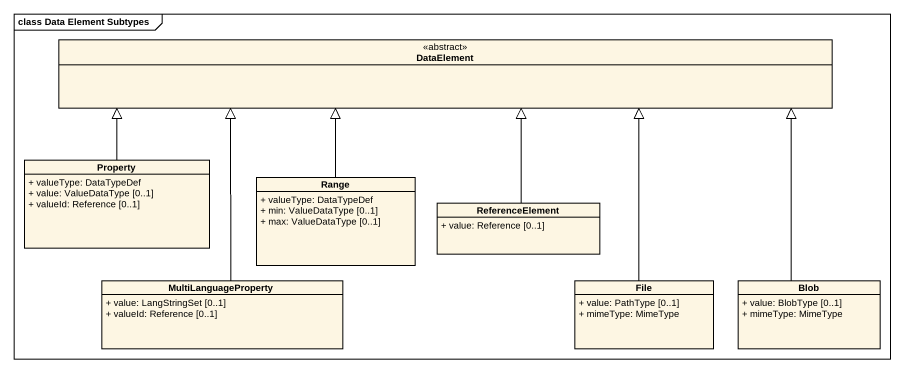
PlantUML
@startuml
mainframe class Data Element Subtypes
hide circle
hide empty members
skinparam classAttributeIconSize 0
class DataElement <<abstract>>
class Property {
  + valueType: DataTypeDef
  + value: ValueDataType [0..1]
  + valueId: Reference [0..1]
}
class Range {
  + valueType: DataTypeDef
  + min: ValueDataType [0..1]
  + max: ValueDataType [0..1]
}
class ReferenceElement {
  + value: Reference [0..1]
}
class MultiLanguageProperty {
  + value: LangStringSet [0..1]
  + valueId: Reference [0..1]
}
class "File" as File_ {
  + value: PathType [0..1]
  + mimeType: MimeType
}
class Blob {
  + value: BlobType [0..1]
  + mimeType: MimeType
}
Property -right-|> DataElement
Range -up-|> DataElement
ReferenceElement -up-|> DataElement
MultiLanguageProperty -up-|> DataElement
File_ -up-|> DataElement
Blob -up-|> DataElement
@enduml
